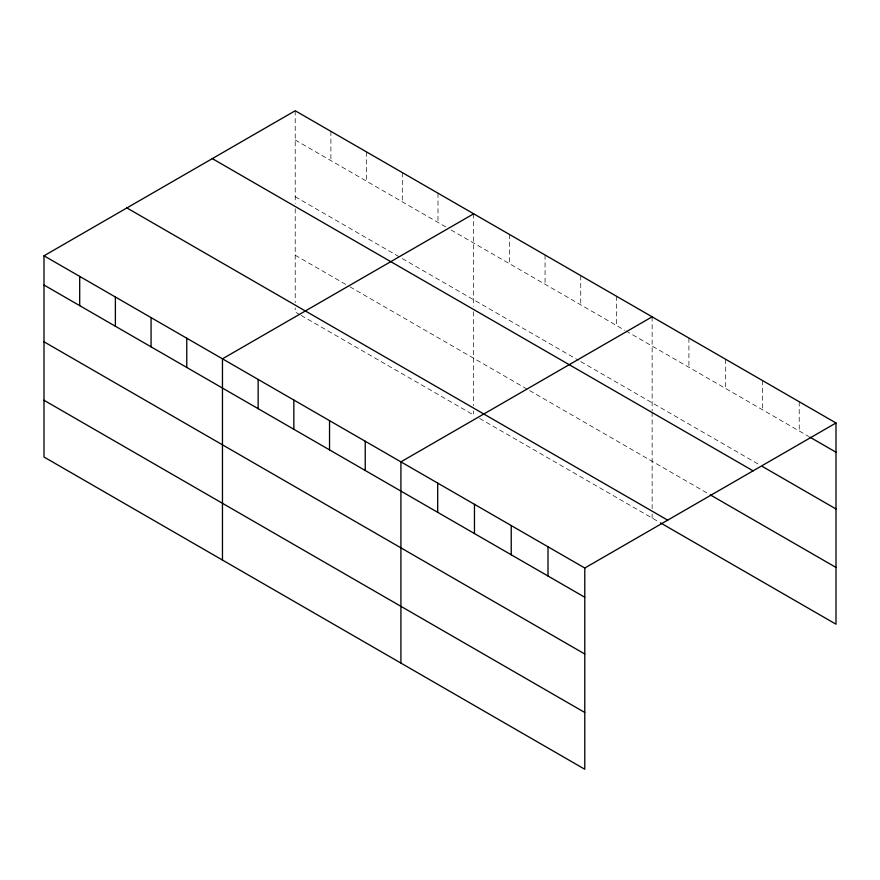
<?xml version="1.0" encoding="UTF-8"?>
<svg xmlns="http://www.w3.org/2000/svg" width="880" height="880" viewBox="0 0 880 880"><rect width="100%" height="100%" fill="white"/><g stroke="black" fill="none" stroke-linecap="round" stroke-linejoin="round"><path stroke-width="0.66" stroke-dasharray="4.4 3.3" d="M295.218 110.759L295.218 203.401M295.218 139.997L446.314 227.227M451.066 229.977L624.767 330.264M625.955 330.946L808.72 436.469M295.218 196.757L399.905 257.202M402.292 258.577L578.369 360.228M580.745 361.603L758.89 464.453M295.218 255.233L348.755 286.143M349.943 286.825L528.396 389.862M529.595 390.544L709.071 494.164M299.97 314.732L295.218 311.982L295.218 307.934M301.158 315.414L473.671 415.019L473.671 410.96M479.622 418.451L659.252 522.159M799.227 401.742L799.227 430.991M762.454 380.512L762.454 409.75M725.681 359.282L725.681 388.52M688.908 338.052L688.908 367.29M652.135 316.822L652.135 410.795M652.135 412.126L652.135 508.585M652.135 513.997L652.135 518.045M616.44 296.219L616.44 325.457M580.745 275.616L580.745 304.854M545.061 255.002L545.061 284.24M509.366 234.399L509.366 263.637M473.671 213.796L473.671 306.427M473.671 311.751L473.671 405.559M437.987 193.182L437.987 222.42M402.292 172.579L402.292 201.817M366.597 151.976L366.597 181.214M330.902 131.362L330.902 160.6M295.218 208.714L295.218 302.522"/><path stroke-width="1.32" d="M44 255.794L584.782 568.018L584.782 769.241L44 457.017L44 255.794L295.218 110.759L836 422.983L836 624.206L660.44 522.841M473.671 213.796L222.464 358.831L222.464 560.054M652.135 316.822L400.917 461.857L400.917 663.091M584.782 568.018L836 422.983M809.908 437.151L836 452.221M762.454 466.51L836 508.97M212.311 158.62L753.104 470.844M710.259 494.857L836 567.446M126.896 207.933L667.689 520.157M44 285.032L584.782 597.256M44 341.792L584.782 654.005M44 400.268L584.782 712.481M548.009 546.788L548.009 576.026M511.236 525.558L511.236 554.796M474.463 504.328L474.463 533.566M437.69 483.087L437.69 512.325M365.222 441.254L365.222 470.492M329.538 420.651L329.538 449.889M293.843 400.037L293.843 429.275M258.148 379.434L258.148 408.672M186.769 338.217L186.769 367.455M151.074 317.614L151.074 346.852M115.379 297.011L115.379 326.249M79.695 276.397L79.695 305.646"/></g></svg>
